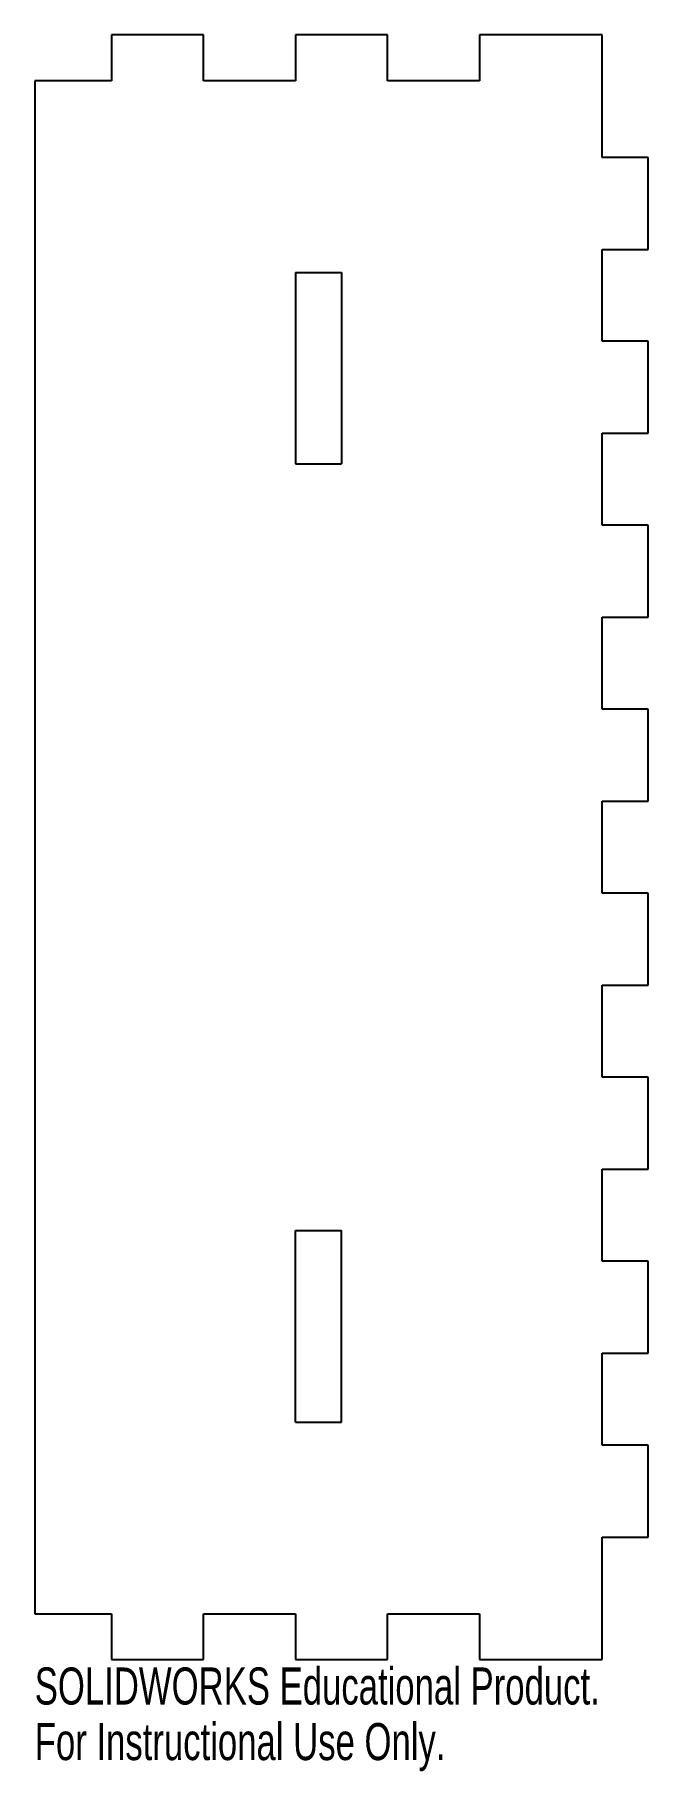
# Model space of a CAD drawing. Header units: millimetres. Extents: x 407 to 487, y -12 to 215.
import ezdxf

# ---------------------------------------------------------------- set-up
doc = ezdxf.new("R2010")
doc.units = ezdxf.units.MM
doc.styles.add('SLDTEXTSTYLE0', font='TXT', dxfattribs={"width": 0.7})

msp = doc.modelspace()

# ---------------------------------------------------------------- linework, layer by layer
at = {"color": 7, "linetype": 'Continuous', "lineweight": 25}
for p, q in [((429, 215), (417, 215)), ((417, 215), (417, 209)), ((429, 209), (429, 215)), ((453, 215), (441, 215)), ((441, 215), (441, 209)), ((453, 209), (453, 215)), ((481, 215), (465, 215)), ((465, 215), (465, 209)), ((481, 199), (481, 215)), ((417, 209), (407, 209)), ((407, 209), (407, 9)), ((441, 209), (429, 209)), ((465, 209), (453, 209)), ((487, 199), (481, 199)), ((487, 187), (487, 199)), ((481, 175), (481, 187)), ((481, 187), (487, 187)), ((441, 184), (441, 159)), ((441, 184), (447, 184)), ((447, 184), (447, 159)), ((487, 175), (481, 175)), ((487, 163), (487, 175)), ((481, 151), (481, 163)), ((481, 163), (487, 163)), ((441, 159), (447, 159)), ((487, 151), (481, 151)), ((487, 139), (487, 151)), ((481, 127), (481, 139)), ((481, 139), (487, 139)), ((487, 127), (481, 127)), ((487, 115), (487, 127)), ((481, 103), (481, 115)), ((481, 115), (487, 115)), ((487, 103), (481, 103)), ((487, 91), (487, 103)), ((481, 79), (481, 91)), ((481, 91), (487, 91)), ((487, 79), (481, 79)), ((487, 67), (487, 79)), ((481, 55), (481, 67)), ((481, 67), (487, 67)), ((441, 34), (441, 59)), ((441, 59), (447, 59)), ((447, 34), (447, 59)), ((487, 55), (481, 55)), ((487, 43), (487, 55)), ((481, 31), (481, 43)), ((481, 43), (487, 43)), ((441, 34), (447, 34)), ((487, 31), (481, 31)), ((487, 19), (487, 31)), ((481, 3), (481, 19)), ((481, 19), (487, 19)), ((407, 9), (417, 9)), ((417, 9), (417, 3)), ((429, 3), (429, 9)), ((429, 9), (441, 9)), ((441, 9), (441, 3)), ((453, 3), (453, 9)), ((453, 9), (465, 9)), ((465, 9), (465, 3)), ((417, 3), (429, 3)), ((441, 3), (453, 3)), ((465, 3), (481, 3))]:
    msp.add_line(p, q, dxfattribs=at)

# ---------------------------------------------------------------- texts
at = {"color": 7, "linetype": 'Continuous', "char_height": 4.8336, "attachment_point": 1, "style": 'SLDTEXTSTYLE0'}
for s, insert in [('SOLIDWORKS Educational Product.', (407, 1.98)), ('For Instructional Use Only.', (407, -5.27))]:
    msp.add_mtext(s, dxfattribs=dict(at, insert=insert))

doc.saveas('drawing.dxf')
